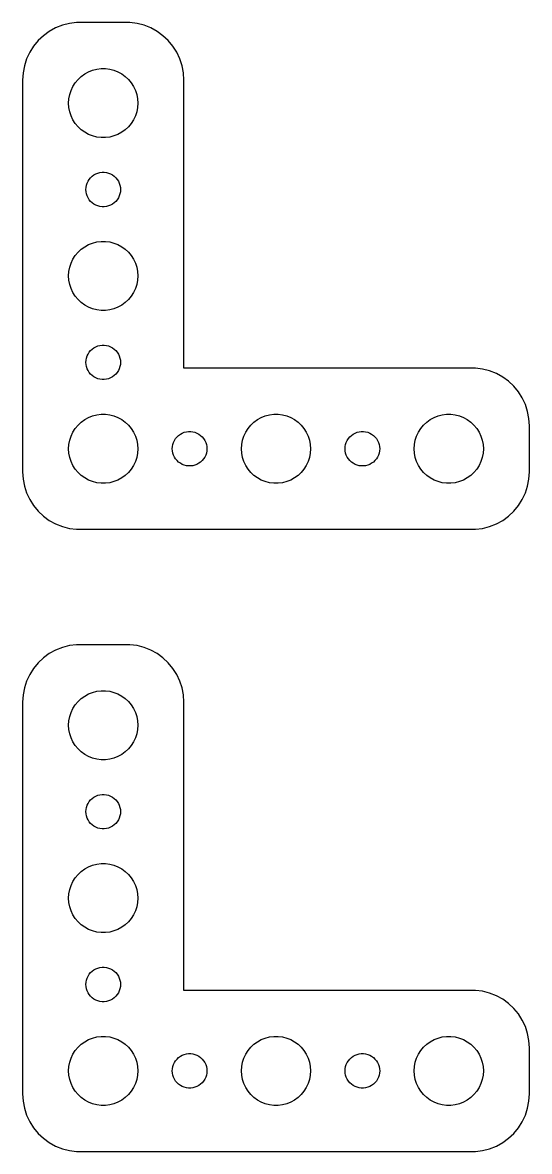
# Model space of a CAD drawing. Header units: metres. Extents: x -22 to 22, y 101 to 253.
# Drawn here: x -22 to 22, y 155 to 253 of the extents above; entities that cross this region are included whole.
import ezdxf

# ---------------------------------------------------------------- set-up
doc = ezdxf.new("R2010")
doc.units = ezdxf.units.M

msp = doc.modelspace()

# ---------------------------------------------------------------- linework, layer by layer
for p, q in [((-17.9369, 252.911), (-18.5451, 252.755)), ((-17.3139, 252.99), (-17.9369, 252.911)), ((-12.686, 252.99), (-17.3139, 252.99)), ((-12.0631, 252.911), (-12.686, 252.99)), ((-11.4549, 252.755), (-12.0631, 252.911)), ((-20.1871, 251.853), (-20.6448, 251.423)), ((-19.6791, 252.222), (-20.1871, 251.853)), ((-19.1289, 252.524), (-19.6791, 252.222)), ((-18.5451, 252.755), (-19.1289, 252.524)), ((-10.8711, 252.524), (-11.4549, 252.755)), ((-10.3209, 252.222), (-10.8711, 252.524)), ((-9.81287, 251.853), (-10.3209, 252.222)), ((-9.35515, 251.423), (-9.81287, 251.853)), ((-21.0451, 250.939), (-21.3815, 250.409)), ((-20.6448, 251.423), (-21.0451, 250.939)), ((-8.95491, 250.939), (-9.35515, 251.423)), ((-8.61845, 250.409), (-8.95491, 250.939)), ((-21.3815, 250.409), (-21.6489, 249.841)), ((-8.3511, 249.841), (-8.61845, 250.409)), ((-21.8429, 249.243), (-21.9606, 248.627)), ((-21.6489, 249.841), (-21.8429, 249.243)), ((-15.927, 248.853), (-15.5621, 248.947)), ((-15.5621, 248.947), (-15.1884, 248.994)), ((-15.1884, 248.994), (-14.8116, 248.994)), ((-14.8116, 248.994), (-14.4379, 248.947)), ((-14.4379, 248.947), (-14.0729, 248.853)), ((-8.15707, 249.243), (-8.3511, 249.841)), ((-8.03941, 248.627), (-8.15707, 249.243)), ((-21.9606, 248.627), (-22, 248)), ((-22, 248), (-22, 214)), ((-17.427, 247.763), (-17.1869, 248.054)), ((-17.1869, 248.054), (-16.9123, 248.312)), ((-16.9123, 248.312), (-16.6075, 248.533)), ((-16.6075, 248.533), (-16.2773, 248.714)), ((-16.2773, 248.714), (-15.927, 248.853)), ((-14.0729, 248.853), (-13.7227, 248.714)), ((-13.7227, 248.714), (-13.3925, 248.533)), ((-13.3925, 248.533), (-13.0877, 248.312)), ((-13.0877, 248.312), (-12.8131, 248.054)), ((-12.8131, 248.054), (-12.5729, 247.763)), ((-8, 248), (-8.03941, 248.627)), ((-8, 222.99), (-8, 248)), ((-17.9057, 246.746), (-17.7893, 247.104)), ((-17.7893, 247.104), (-17.6289, 247.445)), ((-17.6289, 247.445), (-17.427, 247.763)), ((-12.5729, 247.763), (-12.3711, 247.445)), ((-12.3711, 247.445), (-12.2107, 247.104)), ((-12.2107, 247.104), (-12.0942, 246.746)), ((-18, 246), (-17.9763, 246.376)), ((-17.9763, 245.624), (-18, 246)), ((-17.9763, 246.376), (-17.9057, 246.746)), ((-12.0942, 246.746), (-12.0237, 246.376)), ((-12.0237, 246.376), (-12, 246)), ((-12, 246), (-12.0237, 245.624)), ((-17.9057, 245.254), (-17.9763, 245.624)), ((-17.7893, 244.896), (-17.9057, 245.254)), ((-12.0942, 245.254), (-12.2107, 244.896)), ((-12.0237, 245.624), (-12.0942, 245.254)), ((-17.6289, 244.555), (-17.7893, 244.896)), ((-17.427, 244.237), (-17.6289, 244.555)), ((-17.1869, 243.946), (-17.427, 244.237)), ((-12.5729, 244.237), (-12.8131, 243.946)), ((-12.3711, 244.555), (-12.5729, 244.237)), ((-12.2107, 244.896), (-12.3711, 244.555)), ((-16.9123, 243.688), (-17.1869, 243.946)), ((-16.6075, 243.467), (-16.9123, 243.688)), ((-16.2773, 243.286), (-16.6075, 243.467)), ((-15.927, 243.147), (-16.2773, 243.286)), ((-15.5621, 243.053), (-15.927, 243.147)), ((-15.1884, 243.006), (-15.5621, 243.053)), ((-14.8116, 243.006), (-15.1884, 243.006)), ((-14.4379, 243.053), (-14.8116, 243.006)), ((-14.0729, 243.147), (-14.4379, 243.053)), ((-13.7227, 243.286), (-14.0729, 243.147)), ((-13.3925, 243.467), (-13.7227, 243.286)), ((-13.0877, 243.688), (-13.3925, 243.467)), ((-12.8131, 243.946), (-13.0877, 243.688)), ((-16.3947, 239.052), (-16.3145, 239.223)), ((-16.3145, 239.223), (-16.2135, 239.382)), ((-16.2135, 239.382), (-16.0934, 239.527)), ((-16.0934, 239.527), (-15.9561, 239.656)), ((-15.9561, 239.656), (-15.8037, 239.766)), ((-15.8037, 239.766), (-15.6387, 239.857)), ((-15.6387, 239.857), (-15.4635, 239.927)), ((-15.4635, 239.927), (-15.2811, 239.973)), ((-15.2811, 239.973), (-15.0942, 239.997)), ((-15.0942, 239.997), (-14.9058, 239.997)), ((-14.9058, 239.997), (-14.7189, 239.973)), ((-14.7189, 239.973), (-14.5365, 239.927)), ((-14.5365, 239.927), (-14.3613, 239.857)), ((-14.3613, 239.857), (-14.1963, 239.766)), ((-14.1963, 239.766), (-14.0439, 239.656)), ((-14.0439, 239.656), (-13.9065, 239.527)), ((-13.9065, 239.527), (-13.7865, 239.382)), ((-13.7865, 239.382), (-13.6855, 239.223)), ((-13.6855, 239.223), (-13.6053, 239.052)), ((-16.5, 238.5), (-16.4882, 238.688)), ((-16.4882, 238.312), (-16.5, 238.5)), ((-16.4882, 238.688), (-16.4529, 238.873)), ((-16.4529, 238.127), (-16.4882, 238.312)), ((-16.4529, 238.873), (-16.3947, 239.052)), ((-16.3947, 237.948), (-16.4529, 238.127)), ((-13.6053, 239.052), (-13.5471, 238.873)), ((-13.5471, 238.127), (-13.6053, 237.948)), ((-13.5471, 238.873), (-13.5118, 238.688)), ((-13.5118, 238.312), (-13.5471, 238.127)), ((-13.5118, 238.688), (-13.5, 238.5)), ((-13.5, 238.5), (-13.5118, 238.312)), ((-16.3145, 237.777), (-16.3947, 237.948)), ((-16.2135, 237.618), (-16.3145, 237.777)), ((-16.0934, 237.473), (-16.2135, 237.618)), ((-15.9561, 237.344), (-16.0934, 237.473)), ((-15.8037, 237.234), (-15.9561, 237.344)), ((-15.6387, 237.143), (-15.8037, 237.234)), ((-15.4635, 237.073), (-15.6387, 237.143)), ((-14.3613, 237.143), (-14.5365, 237.073)), ((-14.1963, 237.234), (-14.3613, 237.143)), ((-14.0439, 237.344), (-14.1963, 237.234)), ((-13.9065, 237.473), (-14.0439, 237.344)), ((-13.7865, 237.618), (-13.9065, 237.473)), ((-13.6855, 237.777), (-13.7865, 237.618)), ((-13.6053, 237.948), (-13.6855, 237.777)), ((-15.2811, 237.027), (-15.4635, 237.073)), ((-15.0942, 237.003), (-15.2811, 237.027)), ((-14.9058, 237.003), (-15.0942, 237.003)), ((-14.7189, 237.027), (-14.9058, 237.003)), ((-14.5365, 237.073), (-14.7189, 237.027)), ((-17.1869, 233.054), (-16.9123, 233.312)), ((-16.9123, 233.312), (-16.6075, 233.533)), ((-16.6075, 233.533), (-16.2773, 233.714)), ((-16.2773, 233.714), (-15.927, 233.853)), ((-15.927, 233.853), (-15.5621, 233.947)), ((-15.5621, 233.947), (-15.1884, 233.994)), ((-15.1884, 233.994), (-14.8116, 233.994)), ((-14.8116, 233.994), (-14.4379, 233.947)), ((-14.4379, 233.947), (-14.0729, 233.853)), ((-14.0729, 233.853), (-13.7227, 233.714)), ((-13.7227, 233.714), (-13.3925, 233.533)), ((-13.3925, 233.533), (-13.0877, 233.312)), ((-13.0877, 233.312), (-12.8131, 233.054)), ((-17.7893, 232.104), (-17.6289, 232.445)), ((-17.6289, 232.445), (-17.427, 232.763)), ((-17.427, 232.763), (-17.1869, 233.054)), ((-12.8131, 233.054), (-12.5729, 232.763)), ((-12.5729, 232.763), (-12.3711, 232.445)), ((-12.3711, 232.445), (-12.2107, 232.104)), ((-18, 231), (-17.9763, 231.376)), ((-17.9763, 231.376), (-17.9057, 231.746)), ((-17.9057, 231.746), (-17.7893, 232.104)), ((-12.2107, 232.104), (-12.0942, 231.746)), ((-12.0942, 231.746), (-12.0237, 231.376)), ((-12.0237, 231.376), (-12, 231)), ((-17.9763, 230.624), (-18, 231)), ((-17.9057, 230.254), (-17.9763, 230.624)), ((-17.7893, 229.896), (-17.9057, 230.254)), ((-12.0942, 230.254), (-12.2107, 229.896)), ((-12.0237, 230.624), (-12.0942, 230.254)), ((-12, 231), (-12.0237, 230.624)), ((-17.6289, 229.555), (-17.7893, 229.896)), ((-17.427, 229.237), (-17.6289, 229.555)), ((-12.3711, 229.555), (-12.5729, 229.237)), ((-12.2107, 229.896), (-12.3711, 229.555)), ((-17.1869, 228.946), (-17.427, 229.237)), ((-16.9123, 228.688), (-17.1869, 228.946)), ((-16.6075, 228.467), (-16.9123, 228.688)), ((-16.2773, 228.286), (-16.6075, 228.467)), ((-13.3925, 228.467), (-13.7227, 228.286)), ((-13.0877, 228.688), (-13.3925, 228.467)), ((-12.8131, 228.946), (-13.0877, 228.688)), ((-12.5729, 229.237), (-12.8131, 228.946)), ((-15.927, 228.147), (-16.2773, 228.286)), ((-15.5621, 228.053), (-15.927, 228.147)), ((-15.1884, 228.006), (-15.5621, 228.053)), ((-14.8116, 228.006), (-15.1884, 228.006)), ((-14.4379, 228.053), (-14.8116, 228.006)), ((-14.0729, 228.147), (-14.4379, 228.053)), ((-13.7227, 228.286), (-14.0729, 228.147)), ((-16.3145, 224.223), (-16.2135, 224.382)), ((-16.2135, 224.382), (-16.0934, 224.527)), ((-16.0934, 224.527), (-15.9561, 224.656)), ((-15.9561, 224.656), (-15.8037, 224.766)), ((-15.8037, 224.766), (-15.6387, 224.857)), ((-15.6387, 224.857), (-15.4635, 224.927)), ((-15.4635, 224.927), (-15.2811, 224.973)), ((-15.2811, 224.973), (-15.0942, 224.997)), ((-15.0942, 224.997), (-14.9058, 224.997)), ((-14.9058, 224.997), (-14.7189, 224.973)), ((-14.7189, 224.973), (-14.5365, 224.927)), ((-14.5365, 224.927), (-14.3613, 224.857)), ((-14.3613, 224.857), (-14.1963, 224.766)), ((-14.1963, 224.766), (-14.0439, 224.656)), ((-14.0439, 224.656), (-13.9065, 224.527)), ((-13.9065, 224.527), (-13.7865, 224.382)), ((-13.7865, 224.382), (-13.6855, 224.223)), ((-16.5, 223.5), (-16.4882, 223.688)), ((-16.4882, 223.312), (-16.5, 223.5)), ((-16.4882, 223.688), (-16.4529, 223.873)), ((-16.4529, 223.873), (-16.3947, 224.052)), ((-16.3947, 224.052), (-16.3145, 224.223)), ((-13.6855, 224.223), (-13.6053, 224.052)), ((-13.6053, 224.052), (-13.5471, 223.873)), ((-13.5471, 223.873), (-13.5118, 223.688)), ((-13.5118, 223.688), (-13.5, 223.5)), ((-13.5, 223.5), (-13.5118, 223.312)), ((-16.4529, 223.127), (-16.4882, 223.312)), ((-16.3947, 222.948), (-16.4529, 223.127)), ((-16.3145, 222.777), (-16.3947, 222.948)), ((-16.2135, 222.618), (-16.3145, 222.777)), ((-16.0934, 222.473), (-16.2135, 222.618)), ((-15.9561, 222.344), (-16.0934, 222.473)), ((-13.9065, 222.473), (-14.0439, 222.344)), ((-13.7865, 222.618), (-13.9065, 222.473)), ((-13.6855, 222.777), (-13.7865, 222.618)), ((-13.6053, 222.948), (-13.6855, 222.777)), ((-13.5471, 223.127), (-13.6053, 222.948)), ((-13.5118, 223.312), (-13.5471, 223.127)), ((17.3139, 222.99), (-8, 222.99)), ((17.9369, 222.911), (17.3139, 222.99)), ((18.5451, 222.755), (17.9369, 222.911)), ((19.1289, 222.524), (18.5451, 222.755)), ((19.6791, 222.222), (19.1289, 222.524)), ((-15.8037, 222.234), (-15.9561, 222.344)), ((-15.6387, 222.143), (-15.8037, 222.234)), ((-15.4635, 222.073), (-15.6387, 222.143)), ((-15.2811, 222.027), (-15.4635, 222.073)), ((-15.0942, 222.003), (-15.2811, 222.027)), ((-14.9058, 222.003), (-15.0942, 222.003)), ((-14.7189, 222.027), (-14.9058, 222.003)), ((-14.5365, 222.073), (-14.7189, 222.027)), ((-14.3613, 222.143), (-14.5365, 222.073)), ((-14.1963, 222.234), (-14.3613, 222.143)), ((-14.0439, 222.344), (-14.1963, 222.234)), ((20.1871, 221.853), (19.6791, 222.222)), ((20.6448, 221.423), (20.1871, 221.853)), ((21.0451, 220.939), (20.6448, 221.423)), ((21.3815, 220.409), (21.0451, 220.939)), ((21.6489, 219.841), (21.3815, 220.409)), ((21.8429, 219.243), (21.6489, 219.841)), ((-16.9123, 218.312), (-16.6075, 218.533)), ((-16.6075, 218.533), (-16.2773, 218.714)), ((-16.2773, 218.714), (-15.927, 218.853)), ((-15.927, 218.853), (-15.5621, 218.947)), ((-15.5621, 218.947), (-15.1884, 218.994)), ((-15.1884, 218.994), (-14.8116, 218.994)), ((-14.8116, 218.994), (-14.4379, 218.947)), ((-14.4379, 218.947), (-14.0729, 218.853)), ((-14.0729, 218.853), (-13.7227, 218.714)), ((-13.7227, 218.714), (-13.3925, 218.533)), ((-13.3925, 218.533), (-13.0877, 218.312)), ((-1.91226, 218.312), (-1.60747, 218.533)), ((-1.60747, 218.533), (-1.27733, 218.714)), ((-1.27733, 218.714), (-0.92705, 218.853)), ((-0.92705, 218.853), (-0.56213, 218.947)), ((-0.56213, 218.947), (-0.18837, 218.994)), ((-0.18837, 218.994), (0.18837, 218.994)), ((0.18837, 218.994), (0.56213, 218.947)), ((0.56213, 218.947), (0.92705, 218.853)), ((0.92705, 218.853), (1.27733, 218.714)), ((1.27733, 218.714), (1.60747, 218.533)), ((1.60747, 218.533), (1.91226, 218.312)), ((13.0877, 218.312), (13.3925, 218.533)), ((13.3925, 218.533), (13.7227, 218.714)), ((13.7227, 218.714), (14.0729, 218.853)), ((14.0729, 218.853), (14.4379, 218.947)), ((14.4379, 218.947), (14.8116, 218.994)), ((14.8116, 218.994), (15.1884, 218.994)), ((15.1884, 218.994), (15.5621, 218.947)), ((15.5621, 218.947), (15.927, 218.853)), ((15.927, 218.853), (16.2773, 218.714)), ((16.2773, 218.714), (16.6075, 218.533)), ((16.6075, 218.533), (16.9123, 218.312)), ((21.9606, 218.627), (21.8429, 219.243)), ((22, 218), (21.9606, 218.627)), ((-17.6289, 217.445), (-17.427, 217.763)), ((-17.427, 217.763), (-17.1869, 218.054)), ((-17.1869, 218.054), (-16.9123, 218.312)), ((-13.0877, 218.312), (-12.8131, 218.054)), ((-12.8131, 218.054), (-12.5729, 217.763)), ((-12.5729, 217.763), (-12.3711, 217.445)), ((-2.62891, 217.445), (-2.42705, 217.763)), ((-2.42705, 217.763), (-2.1869, 218.054)), ((-2.1869, 218.054), (-1.91226, 218.312)), ((1.91226, 218.312), (2.1869, 218.054)), ((2.1869, 218.054), (2.42705, 217.763)), ((2.42705, 217.763), (2.62891, 217.445)), ((12.3711, 217.445), (12.5729, 217.763)), ((12.5729, 217.763), (12.8131, 218.054)), ((12.8131, 218.054), (13.0877, 218.312)), ((16.9123, 218.312), (17.1869, 218.054)), ((17.1869, 218.054), (17.427, 217.763)), ((17.427, 217.763), (17.6289, 217.445)), ((22, 214), (22, 218)), ((-17.9763, 216.376), (-17.9057, 216.746)), ((-17.9057, 216.746), (-17.7893, 217.104)), ((-17.7893, 217.104), (-17.6289, 217.445)), ((-12.3711, 217.445), (-12.2107, 217.104)), ((-12.2107, 217.104), (-12.0942, 216.746)), ((-12.0942, 216.746), (-12.0237, 216.376)), ((-8.95287, 216.373), (-8.89465, 216.552)), ((-8.89465, 216.552), (-8.81445, 216.723)), ((-8.81445, 216.723), (-8.71352, 216.882)), ((-8.71352, 216.882), (-8.59344, 217.027)), ((-8.59344, 217.027), (-8.45613, 217.156)), ((-8.45613, 217.156), (-8.30373, 217.266)), ((-8.30373, 217.266), (-8.13866, 217.357)), ((-8.13866, 217.357), (-7.96352, 217.427)), ((-7.96352, 217.427), (-7.78107, 217.473)), ((-7.78107, 217.473), (-7.59418, 217.497)), ((-7.59418, 217.497), (-7.40581, 217.497)), ((-7.40581, 217.497), (-7.21892, 217.473)), ((-7.21892, 217.473), (-7.03647, 217.427)), ((-7.03647, 217.427), (-6.86133, 217.357)), ((-6.86133, 217.357), (-6.69626, 217.266)), ((-6.69626, 217.266), (-6.54385, 217.156)), ((-6.54385, 217.156), (-6.40654, 217.027)), ((-6.40654, 217.027), (-6.28647, 216.882)), ((-6.28647, 216.882), (-6.18553, 216.723)), ((-6.18553, 216.723), (-6.10533, 216.552)), ((-6.10533, 216.552), (-6.04712, 216.373)), ((-2.97633, 216.376), (-2.90575, 216.746)), ((-2.90575, 216.746), (-2.78932, 217.104)), ((-2.78932, 217.104), (-2.62891, 217.445)), ((2.62891, 217.445), (2.78932, 217.104)), ((2.78932, 217.104), (2.90575, 216.746)), ((2.90575, 216.746), (2.97633, 216.376)), ((6.04712, 216.373), (6.10533, 216.552)), ((6.10533, 216.552), (6.18553, 216.723)), ((6.18553, 216.723), (6.28647, 216.882)), ((6.28647, 216.882), (6.40654, 217.027)), ((6.40654, 217.027), (6.54385, 217.156)), ((6.54385, 217.156), (6.69626, 217.266)), ((6.69626, 217.266), (6.86133, 217.357)), ((6.86133, 217.357), (7.03647, 217.427)), ((7.03647, 217.427), (7.21892, 217.473)), ((7.21892, 217.473), (7.40581, 217.497)), ((7.40581, 217.497), (7.59418, 217.497)), ((7.59418, 217.497), (7.78107, 217.473)), ((7.78107, 217.473), (7.96352, 217.427)), ((7.96352, 217.427), (8.13866, 217.357)), ((8.13866, 217.357), (8.30373, 217.266)), ((8.30373, 217.266), (8.45613, 217.156)), ((8.45613, 217.156), (8.59344, 217.027)), ((8.59344, 217.027), (8.71352, 216.882)), ((8.71352, 216.882), (8.81445, 216.723)), ((8.81445, 216.723), (8.89465, 216.552)), ((8.89465, 216.552), (8.95287, 216.373)), ((12.0237, 216.376), (12.0942, 216.746)), ((12.0942, 216.746), (12.2107, 217.104)), ((12.2107, 217.104), (12.3711, 217.445)), ((17.6289, 217.445), (17.7893, 217.104)), ((17.7893, 217.104), (17.9057, 216.746)), ((17.9057, 216.746), (17.9763, 216.376)), ((-18, 216), (-17.9763, 216.376)), ((-17.9763, 215.624), (-18, 216)), ((-17.9057, 215.254), (-17.9763, 215.624)), ((-12.0237, 215.624), (-12.0942, 215.254)), ((-12.0237, 216.376), (-12, 216)), ((-12, 216), (-12.0237, 215.624)), ((-9, 216), (-8.98816, 216.188)), ((-8.98816, 215.812), (-9, 216)), ((-8.98816, 216.188), (-8.95287, 216.373)), ((-8.95287, 215.627), (-8.98816, 215.812)), ((-8.89465, 215.448), (-8.95287, 215.627)), ((-6.04712, 215.627), (-6.10533, 215.448)), ((-6.04712, 216.373), (-6.01183, 216.188)), ((-6.01183, 215.812), (-6.04712, 215.627)), ((-6.01183, 216.188), (-6, 216)), ((-6, 216), (-6.01183, 215.812)), ((-3, 216), (-2.97633, 216.376)), ((-2.97633, 215.624), (-3, 216)), ((-2.90575, 215.254), (-2.97633, 215.624)), ((2.97633, 215.624), (2.90575, 215.254)), ((2.97633, 216.376), (3, 216)), ((3, 216), (2.97633, 215.624)), ((6, 216), (6.01183, 216.188)), ((6.01183, 215.812), (6, 216)), ((6.01183, 216.188), (6.04712, 216.373)), ((6.04712, 215.627), (6.01183, 215.812)), ((6.10533, 215.448), (6.04712, 215.627)), ((8.95287, 215.627), (8.89465, 215.448)), ((8.95287, 216.373), (8.98816, 216.188)), ((8.98816, 215.812), (8.95287, 215.627)), ((8.98816, 216.188), (9, 216)), ((9, 216), (8.98816, 215.812)), ((12, 216), (12.0237, 216.376)), ((12.0237, 215.624), (12, 216)), ((12.0942, 215.254), (12.0237, 215.624)), ((17.9763, 215.624), (17.9057, 215.254)), ((17.9763, 216.376), (18, 216)), ((18, 216), (17.9763, 215.624)), ((-17.7893, 214.896), (-17.9057, 215.254)), ((-17.6289, 214.555), (-17.7893, 214.896)), ((-12.2107, 214.896), (-12.3711, 214.555)), ((-12.0942, 215.254), (-12.2107, 214.896)), ((-8.81445, 215.277), (-8.89465, 215.448)), ((-8.71352, 215.118), (-8.81445, 215.277)), ((-8.59344, 214.973), (-8.71352, 215.118)), ((-8.45613, 214.844), (-8.59344, 214.973)), ((-8.30373, 214.734), (-8.45613, 214.844)), ((-8.13866, 214.643), (-8.30373, 214.734)), ((-7.96352, 214.573), (-8.13866, 214.643)), ((-6.86133, 214.643), (-7.03647, 214.573)), ((-6.69626, 214.734), (-6.86133, 214.643)), ((-6.54385, 214.844), (-6.69626, 214.734)), ((-6.40654, 214.973), (-6.54385, 214.844)), ((-6.28647, 215.118), (-6.40654, 214.973)), ((-6.18553, 215.277), (-6.28647, 215.118)), ((-6.10533, 215.448), (-6.18553, 215.277)), ((-2.78932, 214.896), (-2.90575, 215.254)), ((-2.62891, 214.555), (-2.78932, 214.896)), ((2.78932, 214.896), (2.62891, 214.555)), ((2.90575, 215.254), (2.78932, 214.896)), ((6.18553, 215.277), (6.10533, 215.448)), ((6.28647, 215.118), (6.18553, 215.277)), ((6.40654, 214.973), (6.28647, 215.118)), ((6.54385, 214.844), (6.40654, 214.973)), ((6.69626, 214.734), (6.54385, 214.844)), ((6.86133, 214.643), (6.69626, 214.734)), ((7.03647, 214.573), (6.86133, 214.643)), ((8.13866, 214.643), (7.96352, 214.573)), ((8.30373, 214.734), (8.13866, 214.643)), ((8.45613, 214.844), (8.30373, 214.734)), ((8.59344, 214.973), (8.45613, 214.844)), ((8.71352, 215.118), (8.59344, 214.973)), ((8.81445, 215.277), (8.71352, 215.118)), ((8.89465, 215.448), (8.81445, 215.277)), ((12.2107, 214.896), (12.0942, 215.254)), ((12.3711, 214.555), (12.2107, 214.896)), ((17.7893, 214.896), (17.6289, 214.555)), ((17.9057, 215.254), (17.7893, 214.896)), ((-22, 214), (-21.9606, 213.373)), ((-17.427, 214.237), (-17.6289, 214.555)), ((-17.1869, 213.946), (-17.427, 214.237)), ((-16.9123, 213.688), (-17.1869, 213.946)), ((-16.6075, 213.467), (-16.9123, 213.688)), ((-13.0877, 213.688), (-13.3925, 213.467)), ((-12.8131, 213.946), (-13.0877, 213.688)), ((-12.5729, 214.237), (-12.8131, 213.946)), ((-12.3711, 214.555), (-12.5729, 214.237)), ((-7.78107, 214.527), (-7.96352, 214.573)), ((-7.59418, 214.503), (-7.78107, 214.527)), ((-7.40581, 214.503), (-7.59418, 214.503)), ((-7.21892, 214.527), (-7.40581, 214.503)), ((-7.03647, 214.573), (-7.21892, 214.527)), ((-2.42705, 214.237), (-2.62891, 214.555)), ((-2.1869, 213.946), (-2.42705, 214.237)), ((-1.91226, 213.688), (-2.1869, 213.946)), ((-1.60747, 213.467), (-1.91226, 213.688)), ((1.91226, 213.688), (1.60747, 213.467)), ((2.1869, 213.946), (1.91226, 213.688)), ((2.42705, 214.237), (2.1869, 213.946)), ((2.62891, 214.555), (2.42705, 214.237)), ((7.21892, 214.527), (7.03647, 214.573)), ((7.40581, 214.503), (7.21892, 214.527)), ((7.59418, 214.503), (7.40581, 214.503)), ((7.78107, 214.527), (7.59418, 214.503)), ((7.96352, 214.573), (7.78107, 214.527)), ((12.5729, 214.237), (12.3711, 214.555)), ((12.8131, 213.946), (12.5729, 214.237)), ((13.0877, 213.688), (12.8131, 213.946)), ((13.3925, 213.467), (13.0877, 213.688)), ((16.9123, 213.688), (16.6075, 213.467)), ((17.1869, 213.946), (16.9123, 213.688)), ((17.427, 214.237), (17.1869, 213.946)), ((17.6289, 214.555), (17.427, 214.237)), ((21.9606, 213.373), (22, 214)), ((-21.9606, 213.373), (-21.8429, 212.757)), ((-21.8429, 212.757), (-21.6489, 212.159)), ((-16.2773, 213.286), (-16.6075, 213.467)), ((-15.927, 213.147), (-16.2773, 213.286)), ((-15.5621, 213.053), (-15.927, 213.147)), ((-15.1884, 213.006), (-15.5621, 213.053)), ((-14.8116, 213.006), (-15.1884, 213.006)), ((-14.4379, 213.053), (-14.8116, 213.006)), ((-14.0729, 213.147), (-14.4379, 213.053)), ((-13.7227, 213.286), (-14.0729, 213.147)), ((-13.3925, 213.467), (-13.7227, 213.286)), ((-1.27733, 213.286), (-1.60747, 213.467)), ((-0.92705, 213.147), (-1.27733, 213.286)), ((-0.56213, 213.053), (-0.92705, 213.147)), ((-0.18837, 213.006), (-0.56213, 213.053)), ((0.18837, 213.006), (-0.18837, 213.006)), ((0.56213, 213.053), (0.18837, 213.006)), ((0.92705, 213.147), (0.56213, 213.053)), ((1.27733, 213.286), (0.92705, 213.147)), ((1.60747, 213.467), (1.27733, 213.286)), ((13.7227, 213.286), (13.3925, 213.467)), ((14.0729, 213.147), (13.7227, 213.286)), ((14.4379, 213.053), (14.0729, 213.147)), ((14.8116, 213.006), (14.4379, 213.053)), ((15.1884, 213.006), (14.8116, 213.006)), ((15.5621, 213.053), (15.1884, 213.006)), ((15.927, 213.147), (15.5621, 213.053)), ((16.2773, 213.286), (15.927, 213.147)), ((16.6075, 213.467), (16.2773, 213.286)), ((21.6489, 212.159), (21.8429, 212.757)), ((21.8429, 212.757), (21.9606, 213.373)), ((-21.6489, 212.159), (-21.3815, 211.591)), ((21.3815, 211.591), (21.6489, 212.159)), ((-21.3815, 211.591), (-21.0451, 211.061)), ((-21.0451, 211.061), (-20.6448, 210.577)), ((20.6448, 210.577), (21.0451, 211.061)), ((21.0451, 211.061), (21.3815, 211.591)), ((-20.6448, 210.577), (-20.1871, 210.147)), ((-20.1871, 210.147), (-19.6791, 209.778)), ((-19.6791, 209.778), (-19.1289, 209.476)), ((19.1289, 209.476), (19.6791, 209.778)), ((19.6791, 209.778), (20.1871, 210.147)), ((20.1871, 210.147), (20.6448, 210.577)), ((-19.1289, 209.476), (-18.5451, 209.245)), ((-18.5451, 209.245), (-17.9369, 209.089)), ((-17.9369, 209.089), (-17.3139, 209.01)), ((-17.3139, 209.01), (17.3139, 209.01)), ((17.3139, 209.01), (17.9369, 209.089)), ((17.9369, 209.089), (18.5451, 209.245)), ((18.5451, 209.245), (19.1289, 209.476)), ((-17.9369, 198.911), (-18.5451, 198.755)), ((-17.3139, 198.99), (-17.9369, 198.911)), ((-12.686, 198.99), (-17.3139, 198.99)), ((-12.0631, 198.911), (-12.686, 198.99)), ((-11.4549, 198.755), (-12.0631, 198.911)), ((-19.6791, 198.222), (-20.1871, 197.853)), ((-19.1289, 198.524), (-19.6791, 198.222)), ((-18.5451, 198.755), (-19.1289, 198.524)), ((-10.8711, 198.524), (-11.4549, 198.755)), ((-10.3209, 198.222), (-10.8711, 198.524)), ((-9.81287, 197.853), (-10.3209, 198.222)), ((-20.6448, 197.423), (-21.0451, 196.939)), ((-20.1871, 197.853), (-20.6448, 197.423)), ((-9.35515, 197.423), (-9.81287, 197.853)), ((-8.95491, 196.939), (-9.35515, 197.423)), ((-21.3815, 196.409), (-21.6489, 195.841)), ((-21.0451, 196.939), (-21.3815, 196.409)), ((-8.61845, 196.409), (-8.95491, 196.939)), ((-8.3511, 195.841), (-8.61845, 196.409)), ((-21.8429, 195.243), (-21.9606, 194.627)), ((-21.6489, 195.841), (-21.8429, 195.243)), ((-15.5621, 194.947), (-15.1884, 194.994)), ((-15.1884, 194.994), (-14.8116, 194.994)), ((-14.8116, 194.994), (-14.4379, 194.947)), ((-8.15707, 195.243), (-8.3511, 195.841)), ((-8.03941, 194.627), (-8.15707, 195.243)), ((-21.9606, 194.627), (-22, 194)), ((-17.427, 193.763), (-17.1869, 194.054)), ((-17.1869, 194.054), (-16.9123, 194.312)), ((-16.9123, 194.312), (-16.6075, 194.533)), ((-16.6075, 194.533), (-16.2773, 194.714)), ((-16.2773, 194.714), (-15.927, 194.853)), ((-15.927, 194.853), (-15.5621, 194.947)), ((-14.4379, 194.947), (-14.0729, 194.853)), ((-14.0729, 194.853), (-13.7227, 194.714)), ((-13.7227, 194.714), (-13.3925, 194.533)), ((-13.3925, 194.533), (-13.0877, 194.312)), ((-13.0877, 194.312), (-12.8131, 194.054)), ((-12.8131, 194.054), (-12.5729, 193.763)), ((-8, 194), (-8.03941, 194.627)), ((-22, 194), (-22, 160)), ((-17.9057, 192.746), (-17.7893, 193.104)), ((-17.7893, 193.104), (-17.6289, 193.445)), ((-17.6289, 193.445), (-17.427, 193.763)), ((-12.5729, 193.763), (-12.3711, 193.445)), ((-12.3711, 193.445), (-12.2107, 193.104)), ((-12.2107, 193.104), (-12.0942, 192.746)), ((-8, 168.99), (-8, 194)), ((-18, 192), (-17.9763, 192.376)), ((-17.9763, 192.376), (-17.9057, 192.746)), ((-12.0942, 192.746), (-12.0237, 192.376)), ((-12.0237, 192.376), (-12, 192)), ((-17.9763, 191.624), (-18, 192)), ((-17.9057, 191.254), (-17.9763, 191.624)), ((-17.7893, 190.896), (-17.9057, 191.254)), ((-12.0942, 191.254), (-12.2107, 190.896)), ((-12.0237, 191.624), (-12.0942, 191.254)), ((-12, 192), (-12.0237, 191.624)), ((-17.6289, 190.555), (-17.7893, 190.896)), ((-17.427, 190.237), (-17.6289, 190.555)), ((-17.1869, 189.946), (-17.427, 190.237)), ((-12.5729, 190.237), (-12.8131, 189.946)), ((-12.3711, 190.555), (-12.5729, 190.237)), ((-12.2107, 190.896), (-12.3711, 190.555)), ((-16.9123, 189.688), (-17.1869, 189.946)), ((-16.6075, 189.467), (-16.9123, 189.688)), ((-16.2773, 189.286), (-16.6075, 189.467)), ((-15.927, 189.147), (-16.2773, 189.286)), ((-15.5621, 189.053), (-15.927, 189.147)), ((-14.0729, 189.147), (-14.4379, 189.053)), ((-13.7227, 189.286), (-14.0729, 189.147)), ((-13.3925, 189.467), (-13.7227, 189.286)), ((-13.0877, 189.688), (-13.3925, 189.467)), ((-12.8131, 189.946), (-13.0877, 189.688)), ((-15.1884, 189.006), (-15.5621, 189.053)), ((-14.8116, 189.006), (-15.1884, 189.006)), ((-14.4379, 189.053), (-14.8116, 189.006)), ((-16.3947, 185.052), (-16.3145, 185.223)), ((-16.3145, 185.223), (-16.2135, 185.382)), ((-16.2135, 185.382), (-16.0934, 185.527)), ((-16.0934, 185.527), (-15.9561, 185.656)), ((-15.9561, 185.656), (-15.8037, 185.766)), ((-15.8037, 185.766), (-15.6387, 185.857)), ((-15.6387, 185.857), (-15.4635, 185.927)), ((-15.4635, 185.927), (-15.2811, 185.973)), ((-15.2811, 185.973), (-15.0942, 185.997)), ((-15.0942, 185.997), (-14.9058, 185.997)), ((-14.9058, 185.997), (-14.7189, 185.973)), ((-14.7189, 185.973), (-14.5365, 185.927)), ((-14.5365, 185.927), (-14.3613, 185.857)), ((-14.3613, 185.857), (-14.1963, 185.766)), ((-14.1963, 185.766), (-14.0439, 185.656)), ((-14.0439, 185.656), (-13.9065, 185.527)), ((-13.9065, 185.527), (-13.7865, 185.382)), ((-13.7865, 185.382), (-13.6855, 185.223)), ((-13.6855, 185.223), (-13.6053, 185.052)), ((-16.5, 184.5), (-16.4882, 184.688)), ((-16.4882, 184.312), (-16.5, 184.5)), ((-16.4882, 184.688), (-16.4529, 184.873)), ((-16.4529, 184.127), (-16.4882, 184.312)), ((-16.4529, 184.873), (-16.3947, 185.052)), ((-13.6053, 185.052), (-13.5471, 184.873)), ((-13.5471, 184.873), (-13.5118, 184.688)), ((-13.5118, 184.312), (-13.5471, 184.127)), ((-13.5118, 184.688), (-13.5, 184.5)), ((-13.5, 184.5), (-13.5118, 184.312)), ((-16.3947, 183.948), (-16.4529, 184.127)), ((-16.3145, 183.777), (-16.3947, 183.948)), ((-16.2135, 183.618), (-16.3145, 183.777)), ((-16.0934, 183.473), (-16.2135, 183.618)), ((-15.9561, 183.344), (-16.0934, 183.473)), ((-15.8037, 183.234), (-15.9561, 183.344)), ((-15.6387, 183.143), (-15.8037, 183.234)), ((-14.1963, 183.234), (-14.3613, 183.143)), ((-14.0439, 183.344), (-14.1963, 183.234)), ((-13.9065, 183.473), (-14.0439, 183.344)), ((-13.7865, 183.618), (-13.9065, 183.473)), ((-13.6855, 183.777), (-13.7865, 183.618)), ((-13.6053, 183.948), (-13.6855, 183.777)), ((-13.5471, 184.127), (-13.6053, 183.948)), ((-15.4635, 183.073), (-15.6387, 183.143)), ((-15.2811, 183.027), (-15.4635, 183.073)), ((-15.0942, 183.003), (-15.2811, 183.027)), ((-14.9058, 183.003), (-15.0942, 183.003)), ((-14.7189, 183.027), (-14.9058, 183.003)), ((-14.5365, 183.073), (-14.7189, 183.027)), ((-14.3613, 183.143), (-14.5365, 183.073)), ((-17.1869, 179.054), (-16.9123, 179.312)), ((-16.9123, 179.312), (-16.6075, 179.533)), ((-16.6075, 179.533), (-16.2773, 179.714)), ((-16.2773, 179.714), (-15.927, 179.853)), ((-15.927, 179.853), (-15.5621, 179.947)), ((-15.5621, 179.947), (-15.1884, 179.994)), ((-15.1884, 179.994), (-14.8116, 179.994)), ((-14.8116, 179.994), (-14.4379, 179.947)), ((-14.4379, 179.947), (-14.0729, 179.853)), ((-14.0729, 179.853), (-13.7227, 179.714)), ((-13.7227, 179.714), (-13.3925, 179.533)), ((-13.3925, 179.533), (-13.0877, 179.312)), ((-13.0877, 179.312), (-12.8131, 179.054)), ((-17.7893, 178.104), (-17.6289, 178.445)), ((-17.6289, 178.445), (-17.427, 178.763)), ((-17.427, 178.763), (-17.1869, 179.054)), ((-12.8131, 179.054), (-12.5729, 178.763)), ((-12.5729, 178.763), (-12.3711, 178.445)), ((-12.3711, 178.445), (-12.2107, 178.104)), ((-18, 177), (-17.9763, 177.376)), ((-17.9763, 177.376), (-17.9057, 177.746)), ((-17.9057, 177.746), (-17.7893, 178.104)), ((-12.2107, 178.104), (-12.0942, 177.746)), ((-12.0942, 177.746), (-12.0237, 177.376)), ((-12.0237, 177.376), (-12, 177)), ((-17.9763, 176.624), (-18, 177)), ((-17.9057, 176.254), (-17.9763, 176.624)), ((-12.0237, 176.624), (-12.0942, 176.254)), ((-12, 177), (-12.0237, 176.624)), ((-17.7893, 175.896), (-17.9057, 176.254)), ((-17.6289, 175.555), (-17.7893, 175.896)), ((-17.427, 175.237), (-17.6289, 175.555)), ((-12.3711, 175.555), (-12.5729, 175.237)), ((-12.2107, 175.896), (-12.3711, 175.555)), ((-12.0942, 176.254), (-12.2107, 175.896)), ((-17.1869, 174.946), (-17.427, 175.237)), ((-16.9123, 174.688), (-17.1869, 174.946)), ((-16.6075, 174.467), (-16.9123, 174.688)), ((-16.2773, 174.286), (-16.6075, 174.467)), ((-13.3925, 174.467), (-13.7227, 174.286)), ((-13.0877, 174.688), (-13.3925, 174.467)), ((-12.8131, 174.946), (-13.0877, 174.688)), ((-12.5729, 175.237), (-12.8131, 174.946)), ((-15.927, 174.147), (-16.2773, 174.286)), ((-15.5621, 174.053), (-15.927, 174.147)), ((-15.1884, 174.006), (-15.5621, 174.053)), ((-14.8116, 174.006), (-15.1884, 174.006)), ((-14.4379, 174.053), (-14.8116, 174.006)), ((-14.0729, 174.147), (-14.4379, 174.053)), ((-13.7227, 174.286), (-14.0729, 174.147)), ((-16.2135, 170.382), (-16.0934, 170.527)), ((-16.0934, 170.527), (-15.9561, 170.656)), ((-15.9561, 170.656), (-15.8037, 170.766)), ((-15.8037, 170.766), (-15.6387, 170.857)), ((-15.6387, 170.857), (-15.4635, 170.927)), ((-15.4635, 170.927), (-15.2811, 170.973)), ((-15.2811, 170.973), (-15.0942, 170.997)), ((-15.0942, 170.997), (-14.9058, 170.997)), ((-14.9058, 170.997), (-14.7189, 170.973)), ((-14.7189, 170.973), (-14.5365, 170.927)), ((-14.5365, 170.927), (-14.3613, 170.857)), ((-14.3613, 170.857), (-14.1963, 170.766)), ((-14.1963, 170.766), (-14.0439, 170.656)), ((-14.0439, 170.656), (-13.9065, 170.527)), ((-13.9065, 170.527), (-13.7865, 170.382)), ((-16.5, 169.5), (-16.4882, 169.688)), ((-16.4882, 169.688), (-16.4529, 169.873)), ((-16.4529, 169.873), (-16.3947, 170.052)), ((-16.3947, 170.052), (-16.3145, 170.223)), ((-16.3145, 170.223), (-16.2135, 170.382)), ((-13.7865, 170.382), (-13.6855, 170.223)), ((-13.6855, 170.223), (-13.6053, 170.052)), ((-13.6053, 170.052), (-13.5471, 169.873)), ((-13.5471, 169.873), (-13.5118, 169.688)), ((-13.5118, 169.688), (-13.5, 169.5)), ((-16.4882, 169.312), (-16.5, 169.5)), ((-16.4529, 169.127), (-16.4882, 169.312)), ((-16.3947, 168.948), (-16.4529, 169.127)), ((-16.3145, 168.777), (-16.3947, 168.948)), ((-16.2135, 168.618), (-16.3145, 168.777)), ((-16.0934, 168.473), (-16.2135, 168.618)), ((-13.7865, 168.618), (-13.9065, 168.473)), ((-13.6855, 168.777), (-13.7865, 168.618)), ((-13.6053, 168.948), (-13.6855, 168.777)), ((-13.5471, 169.127), (-13.6053, 168.948)), ((-13.5118, 169.312), (-13.5471, 169.127)), ((-13.5, 169.5), (-13.5118, 169.312)), ((17.3139, 168.99), (-8, 168.99)), ((17.9369, 168.911), (17.3139, 168.99)), ((18.5451, 168.755), (17.9369, 168.911)), ((19.1289, 168.524), (18.5451, 168.755)), ((-15.9561, 168.344), (-16.0934, 168.473)), ((-15.8037, 168.234), (-15.9561, 168.344)), ((-15.6387, 168.143), (-15.8037, 168.234)), ((-15.4635, 168.073), (-15.6387, 168.143)), ((-15.2811, 168.027), (-15.4635, 168.073)), ((-15.0942, 168.003), (-15.2811, 168.027)), ((-14.9058, 168.003), (-15.0942, 168.003)), ((-14.7189, 168.027), (-14.9058, 168.003)), ((-14.5365, 168.073), (-14.7189, 168.027)), ((-14.3613, 168.143), (-14.5365, 168.073)), ((-14.1963, 168.234), (-14.3613, 168.143)), ((-14.0439, 168.344), (-14.1963, 168.234)), ((-13.9065, 168.473), (-14.0439, 168.344)), ((19.6791, 168.222), (19.1289, 168.524)), ((20.1871, 167.853), (19.6791, 168.222)), ((20.6448, 167.423), (20.1871, 167.853)), ((21.0451, 166.939), (20.6448, 167.423)), ((21.3815, 166.409), (21.0451, 166.939)), ((21.6489, 165.841), (21.3815, 166.409)), ((21.8429, 165.243), (21.6489, 165.841)), ((-16.6075, 164.533), (-16.2773, 164.714)), ((-16.2773, 164.714), (-15.927, 164.853)), ((-15.927, 164.853), (-15.5621, 164.947)), ((-15.5621, 164.947), (-15.1884, 164.994)), ((-15.1884, 164.994), (-14.8116, 164.994)), ((-14.8116, 164.994), (-14.4379, 164.947)), ((-14.4379, 164.947), (-14.0729, 164.853)), ((-14.0729, 164.853), (-13.7227, 164.714)), ((-13.7227, 164.714), (-13.3925, 164.533)), ((-1.60747, 164.533), (-1.27733, 164.714)), ((-1.27733, 164.714), (-0.92705, 164.853)), ((-0.92705, 164.853), (-0.56213, 164.947)), ((-0.56213, 164.947), (-0.18837, 164.994)), ((-0.18837, 164.994), (0.18837, 164.994)), ((0.18837, 164.994), (0.56213, 164.947)), ((0.56213, 164.947), (0.92705, 164.853)), ((0.92705, 164.853), (1.27733, 164.714)), ((1.27733, 164.714), (1.60747, 164.533)), ((13.3925, 164.533), (13.7227, 164.714)), ((13.7227, 164.714), (14.0729, 164.853)), ((14.0729, 164.853), (14.4379, 164.947)), ((14.4379, 164.947), (14.8116, 164.994)), ((14.8116, 164.994), (15.1884, 164.994)), ((15.1884, 164.994), (15.5621, 164.947)), ((15.5621, 164.947), (15.927, 164.853)), ((15.927, 164.853), (16.2773, 164.714)), ((16.2773, 164.714), (16.6075, 164.533)), ((21.9606, 164.627), (21.8429, 165.243)), ((22, 164), (21.9606, 164.627)), ((-17.6289, 163.445), (-17.427, 163.763)), ((-17.427, 163.763), (-17.1869, 164.054)), ((-17.1869, 164.054), (-16.9123, 164.312)), ((-16.9123, 164.312), (-16.6075, 164.533)), ((-13.3925, 164.533), (-13.0877, 164.312)), ((-13.0877, 164.312), (-12.8131, 164.054)), ((-12.8131, 164.054), (-12.5729, 163.763)), ((-12.5729, 163.763), (-12.3711, 163.445)), ((-2.62891, 163.445), (-2.42705, 163.763)), ((-2.42705, 163.763), (-2.1869, 164.054)), ((-2.1869, 164.054), (-1.91226, 164.312)), ((-1.91226, 164.312), (-1.60747, 164.533)), ((1.60747, 164.533), (1.91226, 164.312)), ((1.91226, 164.312), (2.1869, 164.054)), ((2.1869, 164.054), (2.42705, 163.763)), ((2.42705, 163.763), (2.62891, 163.445)), ((12.3711, 163.445), (12.5729, 163.763)), ((12.5729, 163.763), (12.8131, 164.054)), ((12.8131, 164.054), (13.0877, 164.312)), ((13.0877, 164.312), (13.3925, 164.533)), ((16.6075, 164.533), (16.9123, 164.312)), ((16.9123, 164.312), (17.1869, 164.054)), ((17.1869, 164.054), (17.427, 163.763)), ((17.427, 163.763), (17.6289, 163.445)), ((22, 160), (22, 164)), ((-17.9763, 162.376), (-17.9057, 162.746)), ((-17.9057, 162.746), (-17.7893, 163.104)), ((-17.7893, 163.104), (-17.6289, 163.445)), ((-12.3711, 163.445), (-12.2107, 163.104)), ((-12.2107, 163.104), (-12.0942, 162.746)), ((-12.0942, 162.746), (-12.0237, 162.376)), ((-8.89465, 162.552), (-8.81445, 162.723)), ((-8.81445, 162.723), (-8.71352, 162.882)), ((-8.71352, 162.882), (-8.59344, 163.027)), ((-8.59344, 163.027), (-8.45613, 163.156)), ((-8.45613, 163.156), (-8.30373, 163.266)), ((-8.30373, 163.266), (-8.13866, 163.357)), ((-8.13866, 163.357), (-7.96352, 163.427)), ((-7.96352, 163.427), (-7.78107, 163.473)), ((-7.78107, 163.473), (-7.59418, 163.497)), ((-7.59418, 163.497), (-7.40581, 163.497)), ((-7.40581, 163.497), (-7.21892, 163.473)), ((-7.21892, 163.473), (-7.03647, 163.427)), ((-7.03647, 163.427), (-6.86133, 163.357)), ((-6.86133, 163.357), (-6.69626, 163.266)), ((-6.69626, 163.266), (-6.54385, 163.156)), ((-6.54385, 163.156), (-6.40654, 163.027)), ((-6.40654, 163.027), (-6.28647, 162.882)), ((-6.28647, 162.882), (-6.18553, 162.723)), ((-6.18553, 162.723), (-6.10533, 162.552)), ((-2.97633, 162.376), (-2.90575, 162.746)), ((-2.90575, 162.746), (-2.78932, 163.104)), ((-2.78932, 163.104), (-2.62891, 163.445)), ((2.62891, 163.445), (2.78932, 163.104)), ((2.78932, 163.104), (2.90575, 162.746)), ((2.90575, 162.746), (2.97633, 162.376)), ((6.10533, 162.552), (6.18553, 162.723)), ((6.18553, 162.723), (6.28647, 162.882)), ((6.28647, 162.882), (6.40654, 163.027)), ((6.40654, 163.027), (6.54385, 163.156)), ((6.54385, 163.156), (6.69626, 163.266)), ((6.69626, 163.266), (6.86133, 163.357)), ((6.86133, 163.357), (7.03647, 163.427)), ((7.03647, 163.427), (7.21892, 163.473)), ((7.21892, 163.473), (7.40581, 163.497)), ((7.40581, 163.497), (7.59418, 163.497)), ((7.59418, 163.497), (7.78107, 163.473)), ((7.78107, 163.473), (7.96352, 163.427)), ((7.96352, 163.427), (8.13866, 163.357)), ((8.13866, 163.357), (8.30373, 163.266)), ((8.30373, 163.266), (8.45613, 163.156)), ((8.45613, 163.156), (8.59344, 163.027)), ((8.59344, 163.027), (8.71352, 162.882)), ((8.71352, 162.882), (8.81445, 162.723)), ((8.81445, 162.723), (8.89465, 162.552)), ((12.0237, 162.376), (12.0942, 162.746)), ((12.0942, 162.746), (12.2107, 163.104)), ((12.2107, 163.104), (12.3711, 163.445)), ((17.6289, 163.445), (17.7893, 163.104)), ((17.7893, 163.104), (17.9057, 162.746)), ((17.9057, 162.746), (17.9763, 162.376)), ((-18, 162), (-17.9763, 162.376)), ((-17.9763, 161.624), (-18, 162)), ((-12.0237, 162.376), (-12, 162)), ((-12, 162), (-12.0237, 161.624)), ((-9, 162), (-8.98816, 162.188)), ((-8.98816, 161.812), (-9, 162)), ((-8.98816, 162.188), (-8.95287, 162.373)), ((-8.95287, 161.627), (-8.98816, 161.812)), ((-8.95287, 162.373), (-8.89465, 162.552)), ((-6.10533, 162.552), (-6.04712, 162.373)), ((-6.04712, 162.373), (-6.01183, 162.188)), ((-6.01183, 161.812), (-6.04712, 161.627)), ((-6.01183, 162.188), (-6, 162)), ((-6, 162), (-6.01183, 161.812)), ((-3, 162), (-2.97633, 162.376)), ((-2.97633, 161.624), (-3, 162)), ((2.97633, 162.376), (3, 162)), ((3, 162), (2.97633, 161.624)), ((6, 162), (6.01183, 162.188)), ((6.01183, 161.812), (6, 162)), ((6.01183, 162.188), (6.04712, 162.373)), ((6.04712, 161.627), (6.01183, 161.812)), ((6.04712, 162.373), (6.10533, 162.552)), ((8.89465, 162.552), (8.95287, 162.373)), ((8.95287, 162.373), (8.98816, 162.188)), ((8.98816, 161.812), (8.95287, 161.627)), ((8.98816, 162.188), (9, 162)), ((9, 162), (8.98816, 161.812)), ((12, 162), (12.0237, 162.376)), ((12.0237, 161.624), (12, 162)), ((17.9763, 162.376), (18, 162)), ((18, 162), (17.9763, 161.624)), ((-17.9057, 161.254), (-17.9763, 161.624)), ((-17.7893, 160.896), (-17.9057, 161.254)), ((-17.6289, 160.555), (-17.7893, 160.896)), ((-12.2107, 160.896), (-12.3711, 160.555)), ((-12.0942, 161.254), (-12.2107, 160.896)), ((-12.0237, 161.624), (-12.0942, 161.254)), ((-8.89465, 161.448), (-8.95287, 161.627)), ((-8.81445, 161.277), (-8.89465, 161.448)), ((-8.71352, 161.118), (-8.81445, 161.277)), ((-8.59344, 160.973), (-8.71352, 161.118)), ((-8.45613, 160.844), (-8.59344, 160.973)), ((-8.30373, 160.734), (-8.45613, 160.844)), ((-8.13866, 160.643), (-8.30373, 160.734)), ((-6.69626, 160.734), (-6.86133, 160.643)), ((-6.54385, 160.844), (-6.69626, 160.734)), ((-6.40654, 160.973), (-6.54385, 160.844)), ((-6.28647, 161.118), (-6.40654, 160.973)), ((-6.18553, 161.277), (-6.28647, 161.118)), ((-6.10533, 161.448), (-6.18553, 161.277)), ((-6.04712, 161.627), (-6.10533, 161.448)), ((-2.90575, 161.254), (-2.97633, 161.624)), ((-2.78932, 160.896), (-2.90575, 161.254)), ((-2.62891, 160.555), (-2.78932, 160.896)), ((2.78932, 160.896), (2.62891, 160.555)), ((2.90575, 161.254), (2.78932, 160.896)), ((2.97633, 161.624), (2.90575, 161.254)), ((6.10533, 161.448), (6.04712, 161.627)), ((6.18553, 161.277), (6.10533, 161.448)), ((6.28647, 161.118), (6.18553, 161.277)), ((6.40654, 160.973), (6.28647, 161.118)), ((6.54385, 160.844), (6.40654, 160.973)), ((6.69626, 160.734), (6.54385, 160.844)), ((6.86133, 160.643), (6.69626, 160.734)), ((8.30373, 160.734), (8.13866, 160.643)), ((8.45613, 160.844), (8.30373, 160.734)), ((8.59344, 160.973), (8.45613, 160.844)), ((8.71352, 161.118), (8.59344, 160.973)), ((8.81445, 161.277), (8.71352, 161.118)), ((8.89465, 161.448), (8.81445, 161.277)), ((8.95287, 161.627), (8.89465, 161.448)), ((12.0942, 161.254), (12.0237, 161.624)), ((12.2107, 160.896), (12.0942, 161.254)), ((12.3711, 160.555), (12.2107, 160.896)), ((17.7893, 160.896), (17.6289, 160.555)), ((17.9057, 161.254), (17.7893, 160.896)), ((17.9763, 161.624), (17.9057, 161.254)), ((-22, 160), (-21.9606, 159.373)), ((-17.427, 160.237), (-17.6289, 160.555)), ((-17.1869, 159.946), (-17.427, 160.237)), ((-16.9123, 159.688), (-17.1869, 159.946)), ((-12.8131, 159.946), (-13.0877, 159.688)), ((-12.5729, 160.237), (-12.8131, 159.946)), ((-12.3711, 160.555), (-12.5729, 160.237)), ((-7.96352, 160.573), (-8.13866, 160.643)), ((-7.78107, 160.527), (-7.96352, 160.573)), ((-7.59418, 160.503), (-7.78107, 160.527)), ((-7.40581, 160.503), (-7.59418, 160.503)), ((-7.21892, 160.527), (-7.40581, 160.503)), ((-7.03647, 160.573), (-7.21892, 160.527)), ((-6.86133, 160.643), (-7.03647, 160.573)), ((-2.42705, 160.237), (-2.62891, 160.555)), ((-2.1869, 159.946), (-2.42705, 160.237)), ((-1.91226, 159.688), (-2.1869, 159.946)), ((2.1869, 159.946), (1.91226, 159.688)), ((2.42705, 160.237), (2.1869, 159.946)), ((2.62891, 160.555), (2.42705, 160.237)), ((7.03647, 160.573), (6.86133, 160.643)), ((7.21892, 160.527), (7.03647, 160.573)), ((7.40581, 160.503), (7.21892, 160.527)), ((7.59418, 160.503), (7.40581, 160.503)), ((7.78107, 160.527), (7.59418, 160.503)), ((7.96352, 160.573), (7.78107, 160.527)), ((8.13866, 160.643), (7.96352, 160.573)), ((12.5729, 160.237), (12.3711, 160.555)), ((12.8131, 159.946), (12.5729, 160.237)), ((13.0877, 159.688), (12.8131, 159.946)), ((17.1869, 159.946), (16.9123, 159.688)), ((17.427, 160.237), (17.1869, 159.946)), ((17.6289, 160.555), (17.427, 160.237)), ((21.9606, 159.373), (22, 160)), ((-21.9606, 159.373), (-21.8429, 158.757)), ((-21.8429, 158.757), (-21.6489, 158.159)), ((-16.6075, 159.467), (-16.9123, 159.688)), ((-16.2773, 159.286), (-16.6075, 159.467)), ((-15.927, 159.147), (-16.2773, 159.286)), ((-15.5621, 159.053), (-15.927, 159.147)), ((-15.1884, 159.006), (-15.5621, 159.053)), ((-14.8116, 159.006), (-15.1884, 159.006)), ((-14.4379, 159.053), (-14.8116, 159.006)), ((-14.0729, 159.147), (-14.4379, 159.053)), ((-13.7227, 159.286), (-14.0729, 159.147)), ((-13.3925, 159.467), (-13.7227, 159.286)), ((-13.0877, 159.688), (-13.3925, 159.467)), ((-1.60747, 159.467), (-1.91226, 159.688)), ((-1.27733, 159.286), (-1.60747, 159.467)), ((-0.92705, 159.147), (-1.27733, 159.286)), ((-0.56213, 159.053), (-0.92705, 159.147)), ((-0.18837, 159.006), (-0.56213, 159.053)), ((0.18837, 159.006), (-0.18837, 159.006)), ((0.56213, 159.053), (0.18837, 159.006)), ((0.92705, 159.147), (0.56213, 159.053)), ((1.27733, 159.286), (0.92705, 159.147)), ((1.60747, 159.467), (1.27733, 159.286)), ((1.91226, 159.688), (1.60747, 159.467)), ((13.3925, 159.467), (13.0877, 159.688)), ((13.7227, 159.286), (13.3925, 159.467)), ((14.0729, 159.147), (13.7227, 159.286)), ((14.4379, 159.053), (14.0729, 159.147)), ((14.8116, 159.006), (14.4379, 159.053)), ((15.1884, 159.006), (14.8116, 159.006)), ((15.5621, 159.053), (15.1884, 159.006)), ((15.927, 159.147), (15.5621, 159.053)), ((16.2773, 159.286), (15.927, 159.147)), ((16.6075, 159.467), (16.2773, 159.286)), ((16.9123, 159.688), (16.6075, 159.467)), ((21.6489, 158.159), (21.8429, 158.757)), ((21.8429, 158.757), (21.9606, 159.373)), ((-21.6489, 158.159), (-21.3815, 157.591)), ((21.3815, 157.591), (21.6489, 158.159)), ((-21.3815, 157.591), (-21.0451, 157.061)), ((-21.0451, 157.061), (-20.6448, 156.577)), ((20.6448, 156.577), (21.0451, 157.061)), ((21.0451, 157.061), (21.3815, 157.591)), ((-20.6448, 156.577), (-20.1871, 156.147)), ((-20.1871, 156.147), (-19.6791, 155.778)), ((19.6791, 155.778), (20.1871, 156.147)), ((20.1871, 156.147), (20.6448, 156.577)), ((-19.6791, 155.778), (-19.1289, 155.476)), ((-19.1289, 155.476), (-18.5451, 155.245)), ((-18.5451, 155.245), (-17.9369, 155.089)), ((-17.9369, 155.089), (-17.3139, 155.01)), ((-17.3139, 155.01), (17.3139, 155.01)), ((17.3139, 155.01), (17.9369, 155.089)), ((17.9369, 155.089), (18.5451, 155.245)), ((18.5451, 155.245), (19.1289, 155.476)), ((19.1289, 155.476), (19.6791, 155.778))]:
    msp.add_line(p, q)

doc.saveas('drawing.dxf')
